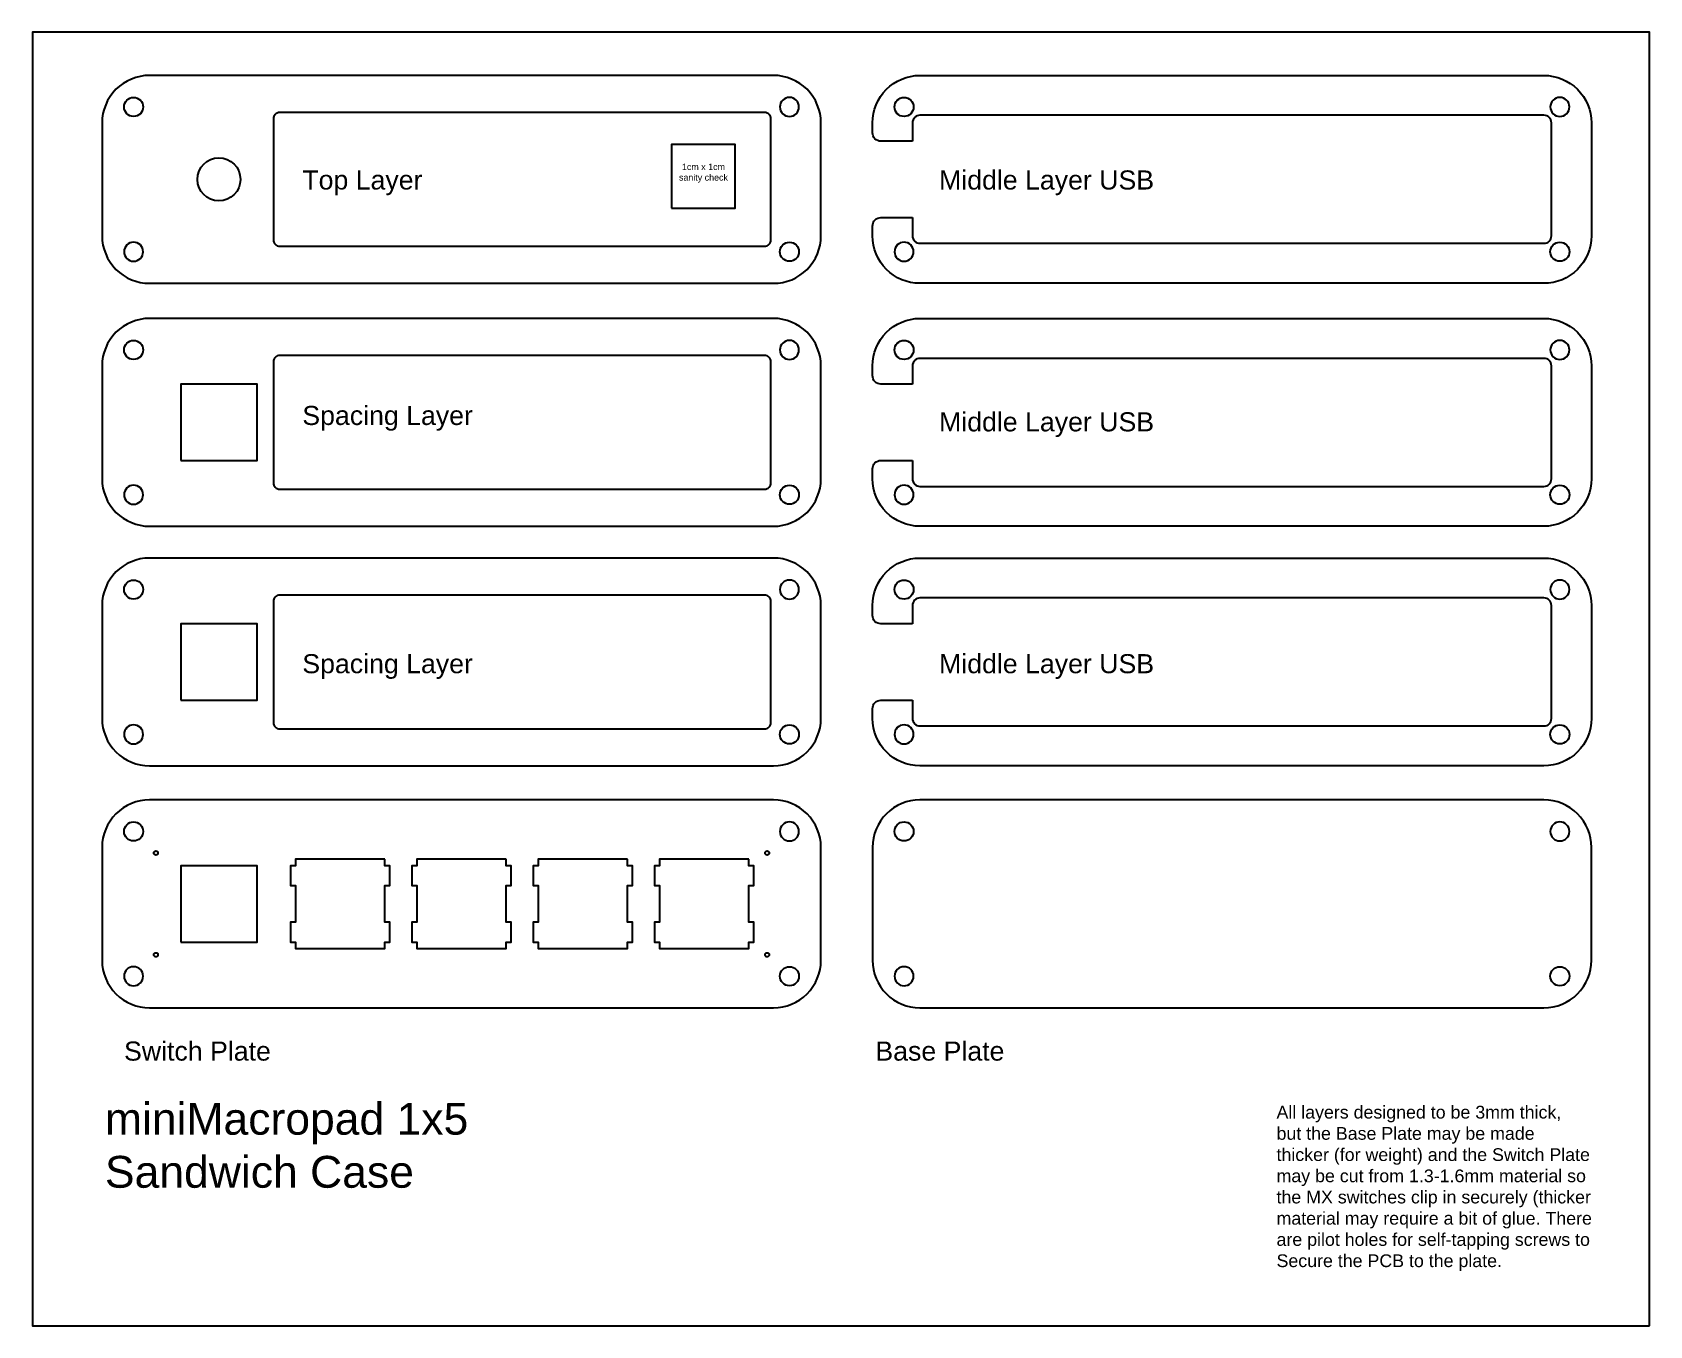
# Model space of a CAD drawing. Header units: millimetres. Extents: x -43 to 211, y 260 to 464.
import ezdxf

# ---------------------------------------------------------------- set-up
doc = ezdxf.new("R2010")
doc.units = ezdxf.units.MM
doc.layers.add('cut', color=12, linetype='Continuous', true_color=0xc80000)
doc.layers.add('Layer 07', color=70, linetype='Continuous', true_color=0x80ff08)
doc.styles.add('Helvetica Neue Regular', font='')
doc.styles.get('Helvetica Neue Regular').set_extended_font_data('Helvetica Neue')

msp = doc.modelspace()

# ---------------------------------------------------------------- linework, layer by layer
at = {"layer": 'cut'}
for points in [[(80.45, 431.63), (80.45, 449.38, 0.414214), (73, 456.83), (-25, 456.83, 0.414214), (-32.45, 449.38), (-32.45, 431.63, 0.414214), (-25, 424.17), (73, 424.17, 0.414214)], [(-4.55, 430), (71.6, 430, 0.414214), (72.6, 431), (72.6, 450, 0.414214), (71.6, 451), (-4.55, 451, 0.414214), (-5.55, 450), (-5.55, 431, 0.414214)], [(80.45, 393.45), (80.45, 411.2, 0.414214), (73, 418.65), (-25, 418.65, 0.414214), (-32.45, 411.2), (-32.45, 393.45, 0.414214), (-25, 386), (73, 386, 0.414214)], [(-4.55, 391.83), (71.6, 391.83, 0.414214), (72.6, 392.83), (72.6, 411.83, 0.414214), (71.6, 412.83), (-4.55, 412.83, 0.414214), (-5.55, 411.83), (-5.55, 392.83, 0.414214)], [(80.45, 355.8), (80.45, 373.55, 0.414214), (73, 381), (-25, 381, 0.414214), (-32.45, 373.55), (-32.45, 355.8, 0.414214), (-25, 348.35), (73, 348.35, 0.414214)], [(-4.55, 354.17), (71.6, 354.17, 0.414214), (72.6, 355.17), (72.6, 374.17, 0.414214), (71.6, 375.17), (-4.55, 375.17, 0.414214), (-5.55, 374.17), (-5.55, 355.17, 0.414214)], [(80.45, 317.8), (80.45, 335.55, 0.414214), (73, 343), (-25, 343, 0.414214), (-32.45, 335.55), (-32.45, 317.8, 0.414214), (-25, 310.35), (73, 310.35, 0.414214)], [(201.45, 317.8), (201.45, 335.55, 0.414214), (194, 343), (96, 343, 0.414214), (88.55, 335.55), (88.55, 317.8, 0.414214), (96, 310.35), (194, 310.35, 0.414214)]]:
    msp.add_lwpolyline(points, format="xyb", close=True, dxfattribs=at)
for points in [[(94.82, 446.5), (89.88, 446.5, -0.414214), (88.55, 447.83), (88.55, 449.38, -0.414214), (96, 456.83), (194, 456.83, -0.414214), (201.45, 449.38), (201.45, 431.63, -0.414214), (194, 424.17), (96, 424.17, -0.414214), (88.55, 431.63), (88.55, 433.17, -0.414214), (89.88, 434.5), (94.82, 434.5)], [(94.82, 434.5), (94.82, 431.63, 0.414214), (96, 430.45), (194, 430.45, 0.414214), (195.18, 431.63), (195.18, 449.38, 0.414214), (194, 450.56), (96, 450.56, 0.414214), (94.82, 449.38), (94.82, 446.5)], [(94.82, 408.33), (89.88, 408.33, -0.414214), (88.55, 409.66), (88.55, 411.2, -0.414214), (96, 418.65), (194, 418.65, -0.414214), (201.45, 411.2), (201.45, 393.45, -0.414214), (194, 386), (96, 386, -0.414214), (88.55, 393.45), (88.55, 395, -0.414214), (89.88, 396.33), (94.82, 396.33)], [(94.82, 396.33), (94.82, 393.45, 0.414214), (96, 392.27), (194, 392.27, 0.414214), (195.18, 393.45), (195.18, 411.2, 0.414214), (194, 412.38), (96, 412.38, 0.414214), (94.82, 411.2), (94.82, 408.33)], [(94.82, 370.67), (89.88, 370.67, -0.414214), (88.55, 372), (88.55, 373.55, -0.414214), (96, 381), (194, 381, -0.414214), (201.45, 373.55), (201.45, 355.8, -0.414214), (194, 348.35), (96, 348.35, -0.414214), (88.55, 355.8), (88.55, 357.34, -0.414214), (89.88, 358.67), (94.82, 358.67)], [(94.82, 358.67), (94.82, 355.8, 0.414214), (96, 354.62), (194, 354.62, 0.414214), (195.18, 355.8), (195.18, 373.55, 0.414214), (194, 374.73), (96, 374.73, 0.414214), (94.82, 373.55), (94.82, 370.67)]]:
    msp.add_lwpolyline(points, format="xyb", dxfattribs=at)
for points in [[(-20.1, 396.33), (-8.1, 396.33), (-8.1, 408.33), (-20.1, 408.33)], [(-20.1, 358.67), (-8.1, 358.67), (-8.1, 370.67), (-20.1, 370.67)], [(-20.1, 320.67), (-8.1, 320.67), (-8.1, 332.67), (-20.1, 332.67)]]:
    msp.add_lwpolyline(points, close=True, dxfattribs=at)
at = {"layer": 'cut', "color": 0}
for points in [[(11.95, 333.67), (-2.05, 333.67), (-2.05, 332.67), (-2.85, 332.67), (-2.85, 329.57), (-2.05, 329.57), (-2.05, 323.77), (-2.85, 323.77), (-2.85, 320.67), (-2.05, 320.67), (-2.05, 319.67), (11.95, 319.67), (11.95, 320.67), (12.75, 320.67), (12.75, 323.77), (11.95, 323.77), (11.95, 329.57), (12.75, 329.57), (12.75, 332.67), (11.95, 332.67)], [(31, 333.67), (17, 333.67), (17, 332.67), (16.2, 332.67), (16.2, 329.57), (17, 329.57), (17, 323.77), (16.2, 323.77), (16.2, 320.67), (17, 320.67), (17, 319.67), (31, 319.67), (31, 320.67), (31.8, 320.67), (31.8, 323.77), (31, 323.77), (31, 329.57), (31.8, 329.57), (31.8, 332.67), (31, 332.67)], [(50.05, 333.67), (36.05, 333.67), (36.05, 332.67), (35.25, 332.67), (35.25, 329.57), (36.05, 329.57), (36.05, 323.77), (35.25, 323.77), (35.25, 320.67), (36.05, 320.67), (36.05, 319.67), (50.05, 319.67), (50.05, 320.67), (50.85, 320.67), (50.85, 323.77), (50.05, 323.77), (50.05, 329.57), (50.85, 329.57), (50.85, 332.67), (50.05, 332.67)], [(69.1, 333.67), (55.1, 333.67), (55.1, 332.67), (54.3, 332.67), (54.3, 329.57), (55.1, 329.57), (55.1, 323.77), (54.3, 323.77), (54.3, 320.67), (55.1, 320.67), (55.1, 319.67), (69.1, 319.67), (69.1, 320.67), (69.9, 320.67), (69.9, 323.77), (69.1, 323.77), (69.1, 329.57), (69.9, 329.57), (69.9, 332.67), (69.1, 332.67)]]:
    msp.add_lwpolyline(points, close=True, dxfattribs=at)
at = {"layer": 'cut'}
for centre, radius in [((-27.5, 451.88), 1.5), ((93.5, 451.88), 1.5), ((-14.1, 440.5), 3.38), ((75.5, 429.13), 1.5), ((196.5, 429.13), 1.5), ((-27.5, 413.7), 1.5), ((93.5, 413.7), 1.5), ((75.5, 390.95), 1.5), ((196.5, 390.95), 1.5), ((-27.5, 376.05), 1.5), ((93.5, 376.05), 1.5), ((75.5, 353.3), 1.5), ((196.5, 353.3), 1.5), ((-27.5, 338.05), 1.5), ((93.5, 338.05), 1.5), ((-24, 334.67), 0.326), ((72, 334.67), 0.326), ((-24, 318.67), 0.326), ((72, 318.67), 0.326), ((75.5, 315.3), 1.5), ((196.5, 315.3), 1.5)]:
    msp.add_circle(centre, radius, dxfattribs=at)
at = {"layer": 'cut', "extrusion": (0, 0, -1)}
for centre in [(-75.5, 451.88), (-196.5, 451.88), (27.5, 429.13), (-93.5, 429.13), (-75.5, 413.7), (-196.5, 413.7), (27.5, 390.95), (-93.5, 390.95), (-75.5, 376.05), (-196.5, 376.05), (27.5, 353.3), (-93.5, 353.3), (-75.5, 338.05), (-196.5, 338.05), (27.5, 315.3), (-93.5, 315.3)]:
    msp.add_circle(centre, 1.5, dxfattribs=at)
at = {"layer": 'Layer 07'}
for points in [[(210.6, 260.4), (210.6, 463.6), (-43.4, 463.6), (-43.4, 260.4)], [(57, 436), (67, 436), (67, 446), (57, 446)]]:
    msp.add_lwpolyline(points, close=True, dxfattribs=at)

# ---------------------------------------------------------------- texts
at = {"layer": 'Layer 07', "style": 'Helvetica Neue Regular'}
for s, insert, char_height, width, attachment_point in [('{\\fHelvetica Neue;1cm x 1cm}\\P{\\fHelvetica Neue;sanity check}', (62, 440), 1, 17.5519, 8), ('Middle Layer USB', (99, 438), 3, 73.6721, 7), ('Top Layer', (-1, 438), 3, 43.6066, 7), ('Spacing Layer', (-1, 401), 3, 59.7377, 7), ('Middle Layer USB', (99, 400), 3, 73.6721, 7), ('Spacing Layer', (-1, 362), 3, 59.7377, 7), ('Middle Layer USB', (99, 362), 3, 73.6721, 7), ('Switch Plate', (-29, 302), 3, 52.5902, 7), ('Base Plate', (89, 302), 3, 46.0328, 7), ('{\\fHelvetica Neue;miniMacropad 1x5}\\P{\\fHelvetica Neue;Sandwich Case}', (-32, 282), 5, 125.9016, 7), ('{\\fHelvetica Neue;All layers designed to be 3mm thick,}\\P{\\fHelvetica Neue;but the Base Plate may be made}\\P{\\fHelvetica;thicker }{\\fHelvetica Neue;(for weight) and the Switch Plate}\\P{\\fHelvetica;may }{\\fHelvetica Neue;be cut from 1.3-1.6mm material so}\\P{\\fHelvetica Neue;the MX switches clip in securely}{\\fHelvetica; }{\\fHelvetica Neue;(thicker}\\P{\\fHelvetica;material may require a bit }{\\fHelvetica Neue;of glue. There}\\P{\\fHelvetica;are pilot holes for self-tapping screws to}\\P{\\fHelvetica;Secure the PCB to the plate. }\\P', (152, 269), 2, 103.7293, 7)]:
    msp.add_mtext(s, dxfattribs=dict(at, insert=insert, char_height=char_height, width=width, attachment_point=attachment_point))

doc.saveas('drawing.dxf')
